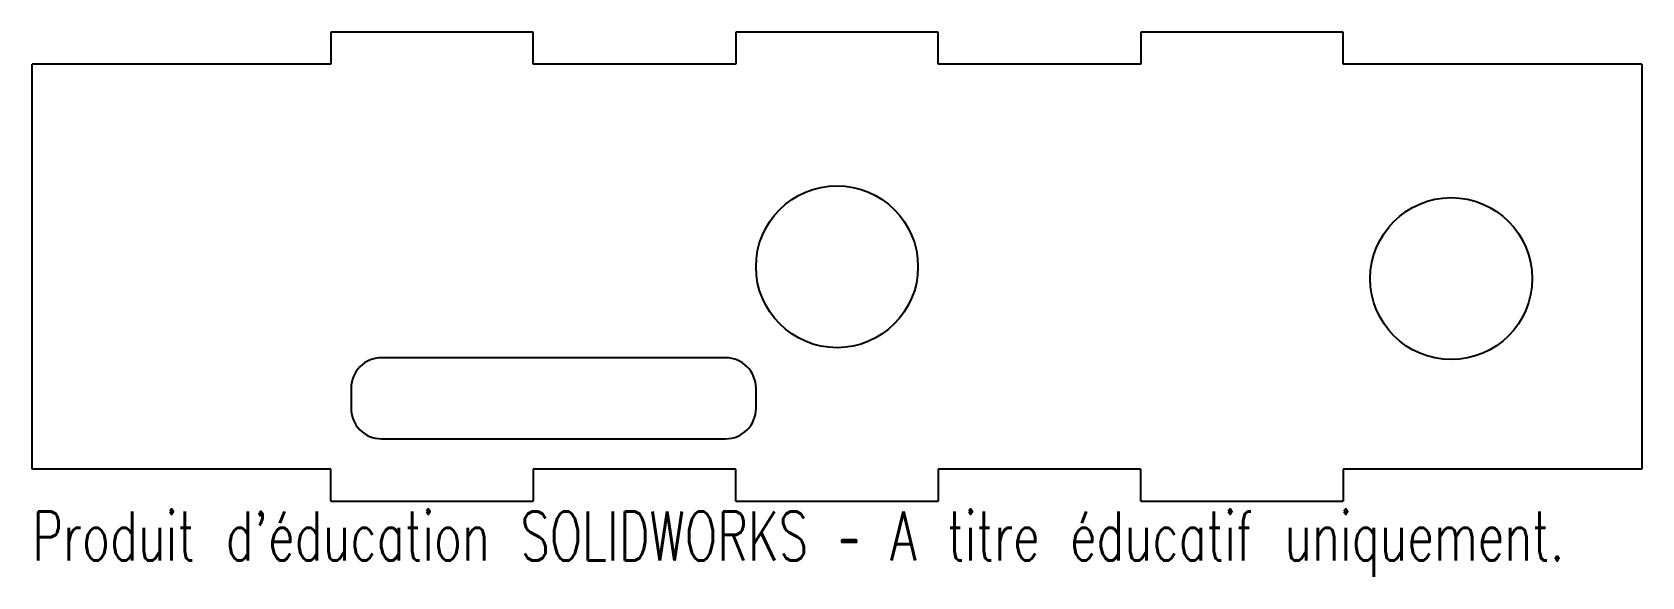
# Model space of a CAD drawing. Header units: millimetres. Extents: x -80 to 80, y -31 to 23.
import ezdxf

# ---------------------------------------------------------------- set-up
doc = ezdxf.new("R2010")
doc.units = ezdxf.units.MM
doc.styles.add('SLDTEXTSTYLE0', font='TXT', dxfattribs={"width": 0.7, "bigfont": 'bigfont'})

msp = doc.modelspace()

# ---------------------------------------------------------------- linework, layer by layer
at = {"color": 7, "linetype": 'Continuous', "lineweight": 25}
for p, q in [((-30, 23.175), (-50, 23.175)), ((-50, 23.175), (-50, 20)), ((-30, 20), (-30, 23.175)), ((10, 23.175), (-10, 23.175)), ((-10, 23.175), (-10, 20)), ((10, 20), (10, 23.175)), ((50, 23.175), (30, 23.175)), ((30, 23.175), (30, 20)), ((50, 20), (50, 23.175)), ((-50, 20), (-79.5, 20)), ((-79.5, -20), (-79.5, 20)), ((-10, 20), (-30, 20)), ((30, 20), (10, 20)), ((79.5, 20), (50, 20)), ((79.5, 20), (79.5, -20)), ((-11, -9), (-45, -9)), ((-48, -12), (-48, -14)), ((-8, -14), (-8, -12)), ((-45, -17), (-11, -17)), ((-50, -20), (-79.5, -20)), ((-50, -23.175), (-50, -20)), ((-30, -20), (-30, -23.175)), ((-10, -20), (-30, -20)), ((-10, -23.175), (-10, -20)), ((10, -20), (10, -23.175)), ((30, -20), (10, -20)), ((30, -23.175), (30, -20)), ((50, -20), (50, -23.175)), ((79.5, -20), (50, -20)), ((-50, -23.175), (-30, -23.175)), ((-10, -23.175), (10, -23.175)), ((30, -23.175), (50, -23.175))]:
    msp.add_line(p, q, dxfattribs=at)
for centre in [(0, 0), (60.675, -1.175)]:
    msp.add_circle(centre, 8, dxfattribs=at)
for centre, start, end in [((-45, -12), 90, 180), ((-11, -12), 0, 90), ((-45, -14), 180, 270), ((-11, -14), 270, 0)]:
    msp.add_arc(centre, 3, start, end, dxfattribs=at)

# ---------------------------------------------------------------- texts
at = {"color": 7, "linetype": 'Continuous', "insert": (-79.5, -24.195), "char_height": 4.83362, "attachment_point": 1, "style": 'SLDTEXTSTYLE0'}
msp.add_mtext("Produit d'éducation SOLIDWORKS – A titre éducatif uniquement.", dxfattribs=at)

doc.saveas('drawing.dxf')
